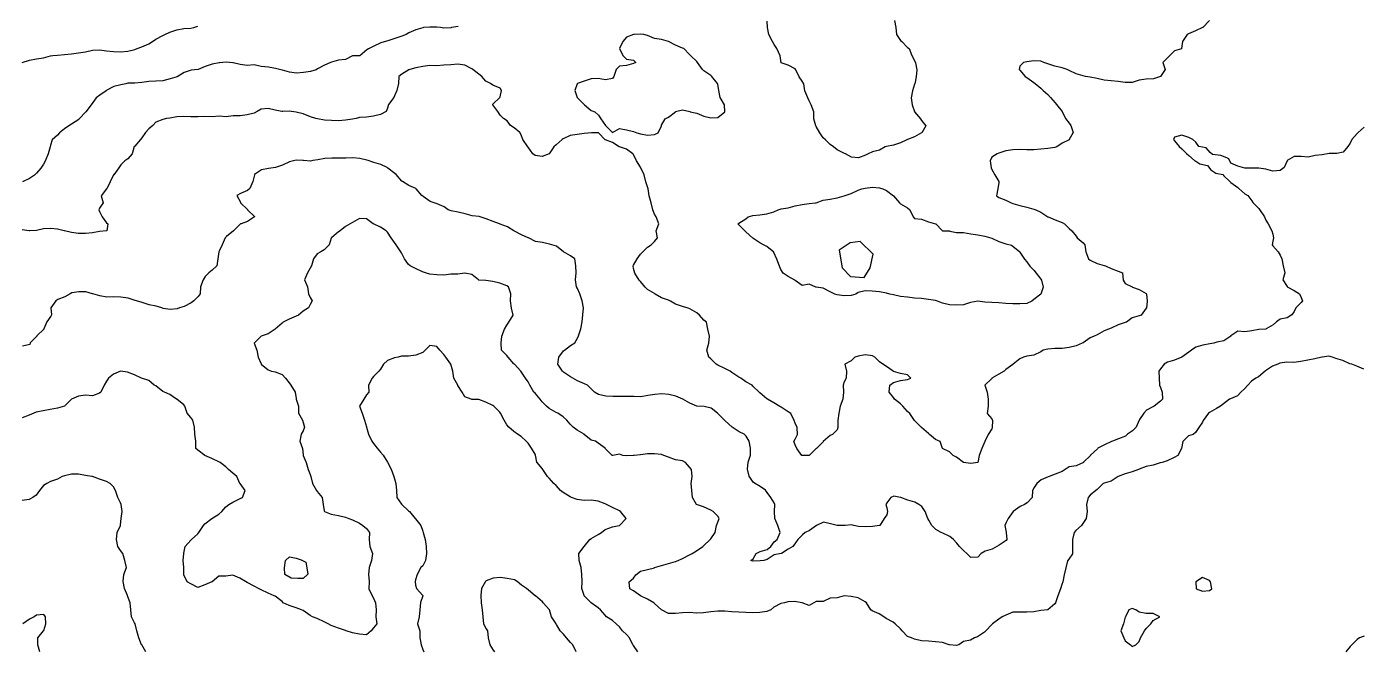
# Model space of a CAD drawing. Extents: x 597 to 1462, y 540 to 1101.
# Drawn here: x 962.3 to 1148.4, y 697.7 to 784.8 of the extents above; entities that cross this region are included whole.
import ezdxf

# ---------------------------------------------------------------- set-up
doc = ezdxf.new("R2010")
doc.units = 0
doc.layers.add('TEST', color=7, linetype='CONTINUOUS')

msp = doc.modelspace()

# ---------------------------------------------------------------- linework, layer by layer
at = {"layer": 'TEST', "color": 7}
for points in [[(1127.002657, 785.673168), (1126.048125, 784.718636), (1126.023289, 784.706783), (1125.044994, 784.231379), (1124.06653, 783.840163), (1123.903292, 783.742345), (1123.251077, 782.76405), (1123.111941, 781.785585), (1123.087106, 781.753073), (1122.108698, 781.45849), (1121.456454, 780.806302), (1121.13029, 780.480138), (1120.478102, 779.827894), (1120.80421, 778.849458), (1120.183462, 777.871163), (1120.15095, 777.854512), (1119.172655, 777.54435), (1118.194247, 777.503738), (1117.215896, 777.381423), (1116.237488, 777.031919), (1115.259164, 777.056754), (1114.280756, 777.160697), (1113.302405, 777.285044), (1112.323997, 777.382862), (1111.345645, 777.614454), (1110.367237, 777.77405), (1109.715078, 777.87184), (1109.388914, 777.947504), (1108.410562, 778.248663), (1107.432154, 778.7202), (1107.152641, 778.850813), (1106.453803, 779.095528), (1105.475508, 779.316874), (1104.497071, 779.619642), (1103.910049, 779.829136), (1103.518833, 779.992063), (1102.540481, 780.073456), (1101.562073, 779.910614), (1101.072897, 779.829136), (1100.583722, 779.33996), (1100.48596, 778.850813), (1100.583722, 778.752966), (1101.317528, 777.872489), (1101.562242, 777.71817), (1102.540594, 777.034064), (1102.736118, 776.894448), (1103.518889, 776.242289), (1103.845053, 775.916125), (1104.497297, 775.357043), (1104.864327, 774.937717), (1105.475818, 774.185115), (1105.701737, 773.959309), (1106.454282, 772.990609), (1106.466136, 772.982425), (1106.943289, 772.004073), (1107.432465, 771.35183), (1107.677151, 771.025665), (1108.019628, 770.047257), (1107.45651, 769.068934), (1107.431674, 769.057081), (1106.453323, 768.581621), (1105.719545, 768.092445), (1105.474858, 767.994683), (1104.49645, 767.825689), (1103.518099, 767.742998), (1102.539691, 767.628839), (1101.561339, 767.657625), (1100.582931, 767.700636), (1099.604608, 767.657625), (1098.626256, 767.505395), (1097.647848, 767.183774), (1097.403162, 767.113698), (1096.669384, 766.624523), (1096.443437, 766.135347), (1096.571566, 765.156939), (1096.669384, 764.912224), (1097.088597, 764.178446), (1097.647679, 763.223914), (1097.668281, 763.199079), (1097.647679, 763.110263), (1097.507782, 762.220784), (1097.321543, 761.24246), (1097.647679, 761.025177), (1098.626115, 760.631167), (1099.359808, 760.264052), (1099.604523, 760.166262), (1100.582931, 759.87292), (1101.561283, 759.641668), (1102.539578, 759.383914), (1102.784321, 759.286039), (1103.518099, 758.959932), (1104.496507, 758.31844), (1104.521342, 758.306587), (1105.475874, 757.871796), (1106.454198, 757.523957), (1106.780362, 757.32832), (1107.432634, 756.676076), (1107.823766, 756.349997), (1108.410788, 755.616219), (1108.57411, 755.371476), (1109.389337, 754.672637), (1109.634052, 754.393153), (1109.780977, 753.414745), (1110.158252, 752.436393), (1110.367802, 752.273156), (1111.34621, 751.818242), (1112.324533, 751.509378), (1112.520085, 751.45759), (1113.302856, 751.101567), (1114.28118, 750.723502), (1114.86823, 750.478815), (1114.979962, 749.500351), (1115.259446, 749.011231), (1116.23777, 748.545847), (1116.284788, 748.521011), (1117.216516, 748.194932), (1118.194924, 747.631616), (1118.21976, 747.542857), (1118.317945, 746.564449), (1118.211576, 745.586013), (1118.194924, 745.553501), (1117.461118, 744.606702), (1117.216404, 744.497849), (1116.237996, 744.2397), (1115.422684, 743.628209), (1115.259446, 743.581219), (1114.281095, 743.267416), (1113.302687, 742.782841), (1112.935685, 742.649491), (1112.32411, 742.392104), (1111.345786, 741.857547), (1110.910938, 741.67097), (1110.367435, 741.458118), (1109.389027, 740.743955), (1109.266712, 740.692167), (1108.410619, 740.331684), (1107.432211, 740.069387), (1106.453859, 739.936009), (1105.475536, 739.943911), (1104.497128, 739.853459), (1103.844884, 739.713928), (1103.51872, 739.469242), (1102.540368, 739.014948), (1101.56196, 738.874938), (1101.072784, 738.73504), (1100.583609, 738.490354), (1099.636838, 737.756548), (1099.604326, 737.739897), (1098.625974, 737.022177), (1098.381259, 736.777462), (1097.647482, 736.358221), (1096.69295, 735.799111), (1096.668114, 735.787258), (1095.703563, 734.822707), (1096.015757, 733.844299), (1096.1786, 732.865862), (1096.1786, 731.887539), (1096.015757, 730.909216), (1096.668001, 730.126529), (1096.765819, 729.930864), (1096.737033, 728.952541), (1096.666957, 728.756989), (1096.177781, 727.974218), (1095.697382, 726.995866), (1095.689198, 726.97103), (1095.297982, 726.016498), (1094.928496, 725.03809), (1094.721825, 724.059767), (1094.709972, 724.047914), (1093.731564, 723.898534), (1092.75324, 724.050792), (1092.720728, 724.062646), (1091.773901, 724.796424), (1091.284669, 725.04111), (1090.795493, 725.53023), (1089.81717, 725.995586), (1089.805316, 726.020421), (1089.493066, 726.998829), (1088.840822, 727.243516), (1088.002227, 727.977237), (1087.862244, 728.08609), (1086.883893, 728.946106), (1086.875708, 728.954291), (1085.907094, 729.922906), (1085.89524, 729.93109), (1085.255132, 730.909498), (1084.92894, 731.154213), (1084.276668, 731.887991), (1083.950532, 732.255021), (1083.135276, 732.866483), (1082.971954, 733.111198), (1082.384988, 733.844976), (1082.482778, 734.823299), (1082.971954, 735.214516), (1083.950306, 735.475628), (1084.928714, 735.638865), (1085.41789, 735.802102), (1084.928714, 736.291391), (1083.950306, 736.454628), (1082.971954, 736.74924), (1082.924964, 736.781752), (1081.993151, 737.434024), (1081.503975, 737.760188), (1081.0148, 738.086324), (1080.362556, 738.738596), (1080.036392, 738.934148), (1079.058068, 739.064761), (1078.07966, 738.901834), (1077.590484, 738.738596), (1077.101309, 738.249308), (1076.211829, 737.760188), (1076.449234, 736.781837), (1076.367757, 735.803429), (1076.12307, 735.314253), (1075.983172, 734.825106), (1076.024546, 733.846754), (1075.939033, 732.868346), (1075.556001, 731.889938), (1075.356696, 730.911586), (1075.209376, 729.933263), (1075.234211, 728.954855), (1075.145424, 728.628776), (1074.49318, 727.976419), (1074.167016, 727.813605), (1073.207856, 726.998265), (1073.187253, 726.951275), (1072.255412, 726.019434), (1072.209212, 725.994598), (1071.254737, 725.040179), (1071.229901, 725.028326), (1070.25155, 725.028326), (1070.219038, 725.03651), (1069.516784, 726.014805), (1069.272097, 726.503981), (1069.108747, 726.993157), (1069.272097, 727.319321), (1069.598149, 727.971565), (1069.565637, 728.949973), (1069.272295, 729.536967), (1069.132284, 729.928183), (1068.66055, 730.906478), (1068.293548, 731.102143), (1067.31514, 731.762543), (1067.164575, 731.884886), (1066.336817, 732.374062), (1065.439943, 732.863238), (1065.358494, 732.928544), (1064.380142, 733.76649), (1064.271289, 733.842126), (1063.401565, 734.711793), (1063.279278, 734.820646), (1062.423241, 735.309794), (1061.738344, 735.79897), (1061.444918, 735.97169), (1060.466566, 736.626869), (1060.221852, 736.777462), (1059.488074, 737.144577), (1058.509722, 737.625597), (1058.265036, 737.756096), (1057.531258, 738.489874), (1057.251745, 738.734617), (1056.97226, 739.71294), (1057.251745, 740.691348), (1057.335593, 741.6697), (1057.140013, 742.648108), (1056.944433, 743.62646), (1056.553245, 743.905944), (1055.941754, 744.604755), (1055.574668, 744.930919), (1054.596316, 745.485316), (1054.400736, 745.583106), (1053.618077, 745.813456), (1052.639641, 746.142499), (1051.905948, 746.56174), (1051.661233, 746.670621), (1050.682825, 747.022496), (1049.802292, 747.540487), (1049.704474, 747.605793), (1048.726178, 748.192843), (1048.400014, 748.518895), (1047.747827, 749.301582), (1047.55219, 749.497246), (1046.947388, 750.475598), (1046.769334, 751.127813), (1046.708036, 751.454006), (1046.769334, 751.576293), (1047.258595, 752.432414), (1047.747742, 753.117282), (1048.073906, 753.410652), (1048.726178, 754.062924), (1049.215326, 754.388976), (1049.704474, 754.878208), (1050.123828, 755.367384), (1049.949104, 756.345792), (1050.291609, 757.324143), (1049.922123, 758.302495), (1049.704812, 758.693711), (1049.478893, 759.280734), (1049.215411, 760.259057), (1048.932257, 761.237465), (1048.801729, 762.215873), (1048.726066, 762.495329), (1048.5039, 763.194224), (1048.256758, 764.172576), (1047.81319, 765.150899), (1047.747912, 765.248689), (1047.197578, 766.129307), (1046.769504, 766.985344), (1046.680688, 767.107715), (1045.791265, 767.759903), (1044.812913, 768.080705), (1044.780401, 768.088889), (1043.833518, 768.676024), (1042.855194, 769.051267), (1042.808204, 769.067918), (1041.876363, 769.999759), (1040.89804, 770.01641), (1039.919603, 769.908319), (1038.94128, 769.803558), (1037.962957, 769.65669), (1036.98452, 769.191926), (1036.844566, 769.069583), (1036.005971, 768.335805), (1035.679807, 768.091119), (1035.04142, 767.112767), (1035.029567, 767.096116), (1034.051159, 766.720902), (1033.072751, 766.867826), (1032.746643, 767.112513), (1032.094315, 768.044298), (1032.069479, 768.09126), (1031.359549, 769.069611), (1031.114834, 769.721912), (1030.919198, 770.048019), (1030.136539, 770.700348), (1029.647364, 771.026427), (1029.158188, 771.678671), (1028.669012, 772.004835), (1028.17978, 772.494011), (1027.853672, 772.983159), (1027.201372, 773.914915), (1027.189518, 773.961877), (1027.201372, 774.008895), (1028.133185, 774.940624), (1028.180175, 775.029439), (1028.375727, 775.918862), (1028.180175, 776.245027), (1027.201739, 776.652584), (1026.875687, 776.897327), (1026.223444, 777.223378), (1025.664333, 777.875622), (1025.245092, 778.201786), (1024.406412, 778.854058), (1024.266515, 778.951848), (1023.288107, 779.456038), (1022.309755, 779.587864), (1021.331432, 779.520921), (1020.353024, 779.46521), (1019.374616, 779.380487), (1018.396264, 779.388672), (1017.417913, 779.274061), (1016.439505, 779.099281), (1015.624278, 778.854594), (1015.460927, 778.789288), (1014.482519, 778.202351), (1014.106543, 777.876186), (1014.026335, 776.897835), (1013.797933, 775.919427), (1013.504591, 775.185649), (1013.395738, 774.940934), (1012.665855, 773.962611), (1012.525873, 773.473435), (1012.330293, 772.984288), (1011.547606, 772.593043), (1010.569198, 772.361875), (1009.590846, 772.183849), (1008.612438, 772.147188), (1008.123262, 772.007234), (1007.634115, 771.937158), (1006.655707, 771.778747), (1005.677384, 771.680957), (1004.698947, 771.727157), (1003.720652, 771.804401), (1002.742188, 771.969219), (1002.546636, 772.00588), (1001.763949, 772.236229), (1000.785541, 772.658264), (999.807218, 772.88122), (999.154974, 772.984344), (998.82881, 773.041692), (997.939415, 772.984344), (997.850628, 772.97616), (997.803638, 772.984344), (996.871881, 773.162426), (995.893473, 773.392381), (994.915121, 773.340621), (994.356067, 772.98505), (993.936713, 772.740363), (992.958418, 772.528386), (991.979954, 772.397802), (991.001659, 772.381997), (990.023222, 772.272749), (989.044899, 772.332495), (988.066491, 772.272749), (987.088168, 772.301536), (986.10976, 772.272749), (985.131408, 772.272749), (984.153, 772.301536), (983.174649, 772.252147), (982.196241, 772.082729), (981.707065, 772.007855), (981.217917, 771.885455), (980.239509, 771.518425), (979.82024, 771.029306), (979.261158, 770.594402), (978.816432, 770.050842), (978.282806, 769.317064), (978.119512, 769.072377), (977.304172, 768.18301), (977.234097, 768.094195), (976.937001, 767.115787), (976.32551, 766.416948), (975.934294, 766.13752), (975.347356, 765.550413), (975.067844, 765.159281), (974.377782, 764.180873), (974.36988, 764.160271), (973.880704, 763.201139), (973.403636, 762.222787), (973.390653, 762.197952), (972.607966, 761.243504), (972.901308, 760.265068), (972.412132, 759.53129), (972.289846, 759.286604), (972.412132, 759.041889), (972.779247, 758.308083), (973.39071, 757.492743), (973.55358, 757.329506), (973.422234, 756.351098), (973.389722, 756.343195), (972.411314, 756.277099), (971.432906, 756.064755), (970.454583, 756.007407), (969.476259, 755.986805), (968.497823, 756.144031), (967.519415, 756.346526), (967.49458, 756.354428), (966.540076, 756.599143), (965.561724, 756.680592), (964.583316, 756.643931), (963.604993, 756.42583), (962.715513, 756.355782), (962.626726, 756.343929), (962.579736, 756.355782), (961.648008, 756.518596)], [(1083.122435, 785.673591), (1083.308589, 784.69524), (1083.417442, 783.716832), (1083.961002, 782.901492), (1084.124239, 782.738254), (1084.939664, 781.923027), (1085.184379, 781.759677), (1085.526856, 780.781382), (1085.917987, 780.12911), (1086.040387, 779.802918), (1086.211809, 778.82451), (1086.162448, 777.846186), (1085.931675, 776.867778), (1085.919822, 776.820788), (1085.640309, 775.88906), (1085.430815, 774.910708), (1085.594053, 773.9323), (1085.920189, 772.985501), (1085.928373, 772.952989), (1086.734851, 771.974638), (1086.898089, 771.729951), (1087.485139, 770.996173), (1086.911974, 770.017765), (1086.900121, 770.009581), (1085.921769, 769.441496), (1084.943446, 769.087504), (1084.834593, 769.038144), (1083.964868, 768.626156), (1082.986545, 768.304112), (1082.008137, 768.124901), (1081.844872, 768.059594), (1081.029616, 767.614869), (1080.051208, 767.374669), (1079.464186, 767.081243), (1079.07297, 766.885663), (1078.094646, 766.537852), (1077.116295, 766.636912), (1076.300955, 767.081553), (1076.137717, 767.14686), (1075.159309, 767.668604), (1074.625627, 768.05982), (1074.180901, 768.40924), (1073.503624, 769.038228), (1073.202493, 769.339388), (1072.713233, 770.016721), (1072.224085, 770.897282), (1072.174696, 770.995044), (1071.874412, 771.973396), (1071.874412, 772.951804), (1071.524908, 773.930155), (1071.245395, 774.489209), (1071.035902, 774.908479), (1070.6435, 775.886887), (1070.511702, 776.865323), (1070.266987, 777.232325), (1069.822346, 777.843787), (1069.37762, 778.822139), (1069.288833, 778.94451), (1068.310482, 779.433686), (1067.332074, 779.788524), (1067.32022, 779.800378), (1067.194123, 780.778701), (1066.711354, 781.757109), (1066.355782, 782.316135), (1066.146232, 782.73546), (1065.63843, 783.713756), (1065.438729, 784.692164), (1065.378193, 785.581587)], [(961.648149, 779.824874), (962.626585, 780.171895), (963.604993, 780.359742), (964.583316, 780.496789), (965.56164, 780.752172), (965.887804, 780.794364), (966.540048, 780.872399), (967.518399, 780.927319), (968.496807, 781.038571), (969.47513, 781.154423), (970.453538, 781.3156), (971.43189, 781.546486), (972.410298, 781.609366), (973.38865, 781.446072), (974.367058, 781.368799), (975.345381, 781.305892), (976.323789, 781.409411), (977.30214, 781.621388), (977.658136, 781.771954), (978.280718, 782.0003), (979.259126, 782.446747), (979.77706, 782.750418), (980.237477, 783.090806), (981.215772, 783.601318), (981.509227, 783.728939), (982.194039, 784.071557), (983.172447, 784.398427), (984.150855, 784.573997), (985.129207, 784.594599), (985.548533, 784.707516), (986.107558, 784.877753)], [(1022.330696, 784.855119), (1021.441216, 784.691881), (1021.352429, 784.683979), (1020.374021, 784.614694), (1019.884845, 784.689539), (1019.39567, 784.754817), (1018.417262, 784.742964), (1017.527895, 784.688805), (1017.439079, 784.676952), (1016.460756, 784.361456), (1015.482348, 783.953955), (1015.091103, 783.709212), (1014.504109, 783.513632), (1013.525758, 783.165821), (1012.547406, 782.870814), (1012.058174, 782.730804), (1011.568998, 782.567566), (1010.590675, 782.119172), (1009.856869, 781.752057), (1009.612182, 781.58882), (1008.653022, 780.773508), (1008.63242, 780.765606), (1007.654012, 780.765606), (1006.67566, 780.247587), (1005.697337, 780.145281), (1004.718929, 779.857189), (1004.474242, 779.79589), (1003.740436, 779.469698), (1002.762028, 778.939769), (1002.566448, 778.817369), (1001.783761, 778.587415), (1000.805353, 778.437216), (999.827002, 778.328363), (998.848594, 778.472409), (997.87027, 778.760135), (997.674718, 778.817482), (996.892003, 779.013006), (995.913595, 779.159931), (994.935187, 779.277787), (993.956864, 779.494646), (992.978512, 779.419801), (992.000104, 779.551486), (991.021753, 779.790923), (990.989241, 779.799108), (990.042442, 779.893652), (989.095671, 779.799108), (989.063159, 779.790923), (988.084807, 779.617808), (987.106399, 779.285124), (986.127991, 778.861622), (985.638816, 778.817059), (985.14964, 778.7629), (984.171316, 778.4143), (983.202617, 777.838736), (983.194432, 777.830833), (982.216024, 777.530041), (981.237588, 777.260349), (980.259265, 777.239747), (979.280942, 777.183218), (978.302534, 777.060875), (977.324182, 776.938503), (976.345774, 776.930319), (976.066261, 776.854655), (975.367422, 776.714673), (974.389099, 776.487568), (973.410748, 775.954422), (973.307652, 775.876416), (972.432198, 775.260382), (971.943051, 774.897839), (971.453875, 774.245595), (971.221042, 773.919487), (970.482071, 772.941079), (970.474169, 772.933177), (969.571058, 771.962784), (969.495422, 771.88142), (968.517071, 771.217548), (968.140981, 770.984715), (967.538888, 770.593498), (966.848291, 770.006448), (966.560593, 769.700773), (965.791933, 769.028096), (965.582383, 768.294319), (965.53305, 768.049632), (965.243349, 767.07128), (964.825999, 766.092872), (964.603749, 765.648147), (964.236719, 765.114464), (963.625256, 764.415626), (963.364144, 764.136198), (962.646679, 763.668217), (961.668356, 763.204469)], [(1049.701595, 769.788262), (1050.190714, 770.033005), (1050.648366, 771.011328), (1050.680878, 771.1002), (1051.17011, 771.989567), (1051.659286, 772.185232), (1052.613761, 772.967919), (1052.638597, 773.000431), (1053.616892, 773.213593), (1054.595328, 772.981155), (1054.642318, 772.969302), (1055.574047, 772.752019), (1056.552455, 772.358008), (1057.530863, 772.113293), (1058.509214, 772.153905), (1059.468346, 772.969245), (1059.460162, 773.947568), (1058.831794, 774.925976), (1058.66898, 775.904384), (1058.50563, 776.79378), (1058.488979, 776.882567), (1057.666386, 777.860918), (1057.526375, 778.024212), (1056.547967, 778.643831), (1056.385153, 778.839383), (1055.692128, 779.817819), (1055.569729, 779.957801), (1054.731162, 780.796368), (1054.591236, 780.959605), (1053.775924, 781.774945), (1053.612687, 781.840252), (1052.634335, 782.264206), (1051.655927, 782.73738), (1051.631092, 782.754031), (1050.67656, 783.015143), (1049.698152, 783.189076), (1048.7198, 783.569596), (1048.230653, 783.732467), (1047.741477, 783.797773), (1046.851997, 783.732467), (1046.763238, 783.711865), (1045.78483, 783.339529), (1045.295711, 782.752507), (1044.838003, 781.774155), (1045.295711, 780.795747), (1045.78483, 780.306571), (1046.763238, 780.143278), (1047.08929, 779.81717), (1046.763238, 779.69477), (1045.78483, 779.397703), (1044.806479, 779.327627), (1044.371687, 778.838338), (1044.045523, 777.860043), (1043.828212, 777.58053), (1042.849804, 777.425506), (1041.87148, 777.58053), (1040.893157, 777.53354), (1039.914749, 777.207461), (1038.982964, 776.881297), (1038.936002, 776.834335), (1038.60981, 775.902578), (1038.936002, 774.970793), (1038.952654, 774.923832), (1039.914975, 773.96151), (1039.935577, 773.944859), (1040.894822, 773.129632), (1041.38397, 772.966282), (1041.873146, 772.477106), (1042.199282, 771.98793), (1042.851469, 771.056117), (1042.898459, 771.009946), (1043.830272, 770.078104), (1044.808624, 770.61856), (1045.787032, 770.422895), (1046.765355, 770.227343), (1047.254531, 770.031763), (1047.743763, 769.868921), (1048.722114, 769.705599), (1049.700466, 769.787077)], [(1148.55594, 770.804516), (1147.717373, 770.07071), (1147.577362, 769.948338), (1146.816406, 769.092217), (1146.59918, 768.60307), (1146.273016, 768.113894), (1145.620772, 767.331207), (1144.731377, 767.135627), (1144.642505, 767.123774), (1143.66421, 767.123774), (1142.685858, 766.944111), (1141.70745, 766.860263), (1140.729099, 766.650769), (1139.750691, 766.720845), (1138.772368, 766.720845), (1137.817836, 766.161819), (1137.793, 766.114858), (1137.401784, 765.183016), (1136.814761, 764.763775), (1135.83641, 764.693699), (1134.858002, 764.965479), (1133.87965, 765.101313), (1132.901242, 765.117964), (1131.922919, 765.10978), (1131.596726, 765.179884), (1130.944567, 765.375435), (1129.966159, 765.79129), (1129.695706, 766.396544), (1129.413879, 766.545867), (1128.588802, 766.861279), (1127.41741, 766.99889), (1127.082582, 767.292345), (1126.516077, 767.910214), (1125.493812, 768.116321), (1125.074486, 768.703343), (1124.683354, 769.094503), (1124.096304, 769.387902), (1123.117896, 769.705881), (1122.139573, 769.420668), (1121.99959, 769.094503), (1122.139573, 768.898923), (1122.791845, 768.116208), (1123.117896, 767.790157), (1123.770168, 767.137885), (1124.096304, 766.858372), (1124.911588, 766.159562), (1125.074881, 766.083898), (1125.667068, 765.715146), (1126.709851, 765.46411), (1127.186186, 764.859025), (1127.88144, 764.39731), (1128.848729, 764.202238), (1128.988683, 764.039), (1129.803966, 763.22366), (1129.96726, 763.101373), (1130.945612, 762.385037), (1131.085622, 762.245111), (1131.924189, 761.511333), (1132.315434, 761.266618), (1132.902428, 760.532812), (1133.042438, 760.288126), (1133.881005, 759.449531), (1133.962398, 759.309548), (1134.641791, 758.331225), (1134.859102, 757.842049), (1135.185295, 757.352874), (1135.697698, 756.374466), (1135.83768, 755.88529), (1135.919073, 755.396058), (1135.83768, 754.906882), (1135.73989, 754.417706), (1135.83768, 754.254469), (1136.536518, 753.439129), (1136.816031, 752.949953), (1137.060718, 752.460834), (1137.235442, 751.482397), (1137.468275, 750.503989), (1137.207643, 749.525638), (1137.79458, 748.578867), (1137.827092, 748.546355), (1138.773892, 748.057179), (1139.507698, 747.568003), (1139.752412, 747.078771), (1139.948049, 746.589595), (1139.752412, 746.34488), (1139.018691, 745.611074), (1138.773976, 745.121927), (1138.44784, 744.632666), (1137.795653, 744.241535), (1136.817217, 744.045898), (1136.328069, 743.654738), (1135.838922, 743.263522), (1134.892094, 742.6765), (1134.859582, 742.668315), (1133.881174, 742.585229), (1132.902851, 742.429724), (1131.924443, 742.255029), (1130.946091, 742.348332), (1129.98377, 741.696116), (1129.967119, 741.684263), (1128.988767, 741.042687), (1128.010359, 740.847107), (1127.619228, 740.716607), (1127.032205, 740.583201), (1126.053769, 740.405175), (1125.075446, 740.129388), (1124.473353, 739.738171), (1124.096868, 739.432496), (1123.127407, 738.759932), (1123.119505, 738.751748), (1122.14104, 738.31721), (1121.162632, 738.023756), (1120.673569, 737.779069), (1120.184309, 737.126825), (1119.939622, 736.800718), (1119.968409, 735.82231), (1120.046472, 734.843958), (1120.186426, 734.517794), (1120.382006, 733.865635), (1120.447312, 732.887227), (1120.186284, 732.626115), (1119.28941, 731.908649), (1119.207961, 731.864058), (1118.22961, 731.349398), (1117.838393, 730.930157), (1117.251456, 730.049623), (1117.186149, 729.951833), (1116.762195, 728.973425), (1116.273048, 728.46091), (1115.574209, 727.994989), (1115.294696, 727.733962), (1114.316288, 727.361626), (1113.477721, 727.016186), (1113.337767, 726.962028), (1112.359359, 726.505985), (1111.462513, 726.038088), (1111.38112, 725.97679), (1110.409232, 725.059511), (1110.401047, 725.051327), (1109.431473, 724.081865), (1109.423571, 724.073681), (1108.445219, 723.590149), (1107.466811, 723.441277), (1106.907729, 723.100776), (1106.48846, 722.821263), (1105.510052, 722.415794), (1104.671485, 722.12234), (1104.531474, 722.057034), (1103.553179, 721.633108), (1102.93054, 721.143932), (1102.574969, 720.58485), (1102.330282, 720.16558), (1102.280893, 719.187172), (1101.596024, 718.42616), (1101.20478, 718.208934), (1100.617842, 717.915479), (1099.653291, 717.230667), (1099.641438, 717.218813), (1098.956626, 716.254262), (1098.663199, 715.667212), (1098.467619, 715.275967), (1098.663199, 714.344182), (1098.675053, 714.297164), (1098.786784, 713.318869), (1098.664469, 713.196526), (1097.686033, 712.536098), (1097.359897, 712.340518), (1096.707625, 711.984889), (1095.72933, 711.688161), (1095.18577, 711.36211), (1094.750894, 710.872821), (1093.772458, 710.802773), (1093.21346, 711.36194), (1092.794162, 711.728942), (1092.182672, 712.340433), (1091.815642, 712.82958), (1091.326409, 713.318756), (1090.837234, 713.738082), (1089.85891, 714.18848), (1089.614224, 714.297334), (1088.880418, 714.716603), (1088.321307, 715.275742), (1087.902094, 716.009519), (1087.779694, 716.254262), (1087.412664, 717.232586), (1086.923432, 717.931396), (1086.532216, 718.210909), (1085.945278, 718.504251), (1084.966814, 718.797706), (1083.988519, 719.176984), (1083.9415, 719.188837), (1083.009687, 719.351736), (1082.618471, 719.188837), (1082.03142, 718.455116), (1081.933659, 718.210429), (1082.03142, 717.721254), (1082.15382, 717.231993), (1082.03142, 716.742846), (1081.705369, 716.25367), (1081.069099, 715.275262), (1081.053295, 715.263408), (1080.074887, 715.155035), (1079.096563, 715.067828), (1078.118155, 715.155035), (1077.465912, 715.277322), (1077.139804, 715.386175), (1076.250324, 715.277322), (1076.161565, 715.26942), (1075.183129, 715.26942), (1075.150617, 715.277322), (1074.203818, 715.522065), (1073.22541, 715.722161), (1072.266249, 715.277435), (1072.245647, 715.26163), (1071.267296, 714.56615), (1070.680302, 714.299309), (1070.289057, 713.97323), (1069.636813, 713.320901), (1069.310734, 712.831725), (1068.984541, 712.34255), (1068.332326, 711.986921), (1067.367746, 711.364396), (1067.355893, 711.364396), (1066.377598, 711.185946), (1065.399162, 710.554079), (1064.909986, 710.391237), (1064.420754, 710.339477), (1063.442402, 710.302845), (1063.116266, 710.391632), (1063.442402, 710.636319), (1063.861728, 711.370153), (1064.420754, 711.631152), (1065.399162, 711.91391), (1065.888309, 712.348787), (1066.377598, 713.00103), (1066.76873, 713.32711), (1067.192769, 714.305546), (1066.889916, 715.283954), (1066.438586, 716.262278), (1066.430402, 717.240601), (1066.462914, 718.219009), (1066.374042, 718.436264), (1065.884923, 719.197276), (1065.395747, 719.882088), (1065.151032, 720.175514), (1064.417226, 720.693505), (1063.634539, 721.153866), (1063.438903, 721.304432), (1062.872511, 722.132359), (1062.65647, 723.110682), (1062.761654, 724.089118), (1063.047686, 725.067442), (1063.047686, 726.04585), (1062.868447, 727.024173), (1062.46089, 727.723012), (1062.181377, 728.002524), (1061.482538, 728.328689), (1060.50413, 728.972804), (1060.495946, 728.980989), (1059.527162, 729.870384), (1059.4294, 729.959199), (1058.548923, 730.839733), (1058.451048, 730.937494), (1057.570571, 731.614828), (1056.592163, 731.854688), (1055.613755, 731.910427), (1055.601902, 731.910427), (1054.635686, 732.345304), (1053.657278, 732.883106), (1053.649376, 732.891291), (1052.680761, 733.316684), (1051.702325, 733.55852), (1050.724001, 733.625407), (1049.745593, 733.544042), (1048.76727, 733.380692), (1047.788862, 733.217455), (1046.81051, 733.249967), (1045.832102, 733.270569), (1044.853751, 733.270569), (1043.875428, 733.249967), (1042.89702, 733.282479), (1041.918612, 733.543534), (1041.359586, 733.86967), (1040.94026, 734.288996), (1040.381178, 734.848022), (1039.961908, 735.03141), (1038.9835, 735.423417), (1038.298632, 735.826035), (1038.005262, 735.980269), (1037.026854, 736.649729), (1036.863588, 736.804443), (1036.231749, 737.782766), (1036.349182, 738.761202), (1037.026459, 739.641679), (1037.166413, 739.739526), (1038.005036, 740.391685), (1038.59203, 740.717849), (1038.983275, 741.370093), (1039.123172, 741.696257), (1039.418207, 742.674665), (1039.606054, 743.653017), (1039.717363, 744.631425), (1039.807335, 745.609776), (1039.635914, 746.5881), (1039.27704, 747.566508), (1038.98367, 748.300314), (1038.820348, 748.545028), (1038.703762, 749.523324), (1038.78761, 750.501675), (1038.716744, 751.480083), (1038.592369, 752.458435), (1038.005346, 752.87776), (1037.026938, 753.424735), (1037.015085, 753.436589), (1036.05045, 754.197516), (1035.39829, 754.414827), (1035.072098, 754.496277), (1034.093775, 754.720502), (1033.115367, 754.866185), (1032.137015, 755.383386), (1032.120364, 755.39157), (1031.158014, 755.782702), (1030.179691, 756.312179), (1030.098214, 756.369498), (1029.201424, 756.90764), (1028.223016, 757.305376), (1028.114163, 757.347568), (1027.244552, 757.673676), (1026.266087, 758.046519), (1025.42752, 758.326032), (1025.287566, 758.362636), (1024.309102, 758.466156), (1023.330807, 758.738302), (1022.352455, 758.949038), (1021.374047, 759.150403), (1020.954778, 759.304666), (1020.395724, 759.695882), (1019.417316, 760.119837), (1019.026071, 760.282679), (1018.439021, 760.465982), (1017.460726, 761.130503), (1017.310104, 761.261087), (1016.482205, 762.230577), (1016.470352, 762.238761), (1015.502781, 762.65803), (1014.599698, 763.217113), (1014.524062, 763.298562), (1013.69622, 764.195351), (1013.545626, 764.34603), (1012.567331, 765.108622), (1012.469513, 765.173929), (1011.58898, 765.593254), (1010.610628, 765.894809), (1009.795288, 766.152196), (1009.631994, 766.203955), (1008.653643, 766.461314), (1007.675235, 766.555463), (1006.696911, 766.494926), (1005.71856, 766.494926), (1004.740152, 766.483073), (1003.761744, 766.454286), (1002.783392, 766.249675), (1002.131148, 766.156401), (1001.804984, 766.091094), (1000.826576, 766.147652), (1000.737789, 766.155836), (999.848422, 766.196448), (999.603679, 766.155836), (998.869901, 765.9602), (997.891493, 765.503564), (996.929172, 765.177513), (996.912521, 765.169328), (995.934113, 765.068265), (994.955761, 764.850925), (993.99344, 764.19871), (993.976789, 764.15172), (993.732102, 763.219878), (993.324545, 762.241555), (992.998381, 761.962042), (992.020086, 761.542745), (991.530797, 761.263316), (992.020086, 760.331447), (992.044921, 760.284485), (992.999453, 759.329953), (993.024289, 759.305118), (993.978821, 758.350529), (993.999423, 758.325694), (993.978821, 758.300858), (993.000469, 757.67249), (992.11099, 757.346382), (992.022231, 757.33848), (991.052628, 756.368906), (991.044444, 756.360721), (990.066148, 755.555118), (989.902798, 755.391852), (989.478929, 754.413444), (989.087684, 753.630758), (989.030393, 753.435178), (988.862217, 752.456854), (988.721021, 751.478446), (988.10953, 750.866984), (987.620354, 750.499869), (987.131207, 750.010721), (986.837752, 749.521546), (986.446536, 748.543194), (986.417749, 747.564786), (986.150908, 747.197784), (985.539417, 746.586209), (985.172387, 746.319452), (984.193979, 745.803522), (983.541763, 745.607942), (983.215656, 745.485598), (982.237248, 745.398448), (981.25884, 745.550707), (981.06326, 745.608055), (980.280601, 745.852741), (979.302249, 746.027465), (978.323841, 746.356395), (977.541154, 746.586378), (977.34549, 746.662014), (976.367166, 746.963258), (975.388815, 747.113823), (974.410407, 747.146335), (973.432055, 747.105695), (972.453647, 747.278359), (971.475324, 747.559932), (971.442812, 747.568116), (970.495928, 747.861458), (969.517605, 747.861458), (968.539169, 747.690431), (968.294482, 747.568116), (967.560704, 747.148762), (966.582353, 746.785401), (966.302868, 746.589765), (965.616137, 745.61147), (965.702045, 744.633118), (965.604255, 744.437453), (965.045116, 743.654766), (964.637954, 742.676443), (964.626101, 742.66459), (963.661494, 741.699926), (963.64964, 741.691742), (962.760274, 740.723042), (962.671402, 740.527462), (961.69305, 740.288504)], [(1102.25411, 746.551862), (1101.555272, 746.246244), (1100.57692, 746.191323), (1099.598512, 746.170721), (1098.62016, 746.214494), (1097.641752, 746.317138), (1096.663429, 746.372115), (1095.685021, 746.400902), (1094.70667, 746.546218), (1093.728262, 746.367769), (1092.74991, 746.062066), (1091.771502, 746.007935), (1090.793207, 746.062066), (1089.814855, 746.279377), (1089.116017, 746.5511), (1088.836532, 746.621176), (1087.85818, 746.787348), (1086.879772, 746.903511), (1085.901421, 746.976804), (1084.923013, 747.089721), (1083.94469, 747.221096), (1082.966282, 747.415067), (1082.477106, 747.530044), (1081.98793, 747.660572), (1081.009522, 747.835776), (1080.03117, 747.949455), (1079.052762, 747.97429), (1078.074467, 747.747186), (1077.748303, 747.529903), (1077.096031, 747.324107), (1076.117708, 747.299271), (1075.139272, 747.454324), (1074.813192, 747.529988), (1074.160864, 747.856152), (1073.182568, 748.345328), (1072.204217, 748.494708), (1072.157227, 748.506562), (1071.22547, 748.897778), (1070.247062, 748.750881), (1069.268654, 749.438092), (1069.221664, 749.485082), (1068.289823, 749.97423), (1067.637607, 750.463406), (1067.311415, 750.952666), (1067.115835, 751.441814), (1066.724618, 752.420222), (1066.33343, 753.351978), (1066.321577, 753.39894), (1065.356998, 754.159896), (1064.965781, 754.377207), (1064.378731, 754.703287), (1063.400323, 755.346725), (1063.38847, 755.35491), (1062.423919, 756.211002), (1062.315037, 756.333374), (1061.445398, 757.203042), (1061.305444, 757.311895), (1061.445398, 757.434182), (1062.423749, 758.045757), (1062.749914, 758.290472), (1063.402157, 758.476626), (1064.380565, 758.583814), (1065.358917, 758.747136), (1066.337325, 759.024165), (1066.924347, 759.26888), (1067.315479, 759.446906), (1068.293887, 759.562702), (1069.272238, 759.856072), (1070.25059, 760.051708), (1071.228998, 760.158501), (1072.118365, 760.247288), (1072.207237, 760.255473), (1073.18556, 760.637206), (1074.163912, 760.779672), (1075.14232, 760.979711), (1076.089119, 761.224398), (1076.121631, 761.2323), (1077.099982, 761.574805), (1078.07839, 762.025909), (1078.567566, 762.203878), (1079.056742, 762.326278), (1080.035037, 762.448593), (1081.013445, 762.343889), (1081.502621, 762.203878), (1081.991881, 761.959192), (1082.970204, 761.237493), (1082.982058, 761.22564), (1083.80688, 760.247175), (1083.946863, 760.107221), (1084.925271, 759.548139), (1085.25135, 759.268711), (1085.740611, 758.290303), (1085.903848, 758.094666), (1086.882256, 757.964139), (1087.860579, 757.591295), (1088.838931, 757.327812), (1088.885893, 757.312008), (1089.817734, 756.380166), (1090.796086, 756.35138), (1090.828598, 756.330778), (1091.775368, 756.147502), (1092.753776, 756.135649), (1093.732128, 755.948649), (1094.710536, 755.801752), (1095.688888, 755.60699), (1096.667296, 755.356942), (1096.67548, 755.349039), (1097.644095, 754.859864), (1098.622503, 754.566522), (1099.40519, 754.370857), (1099.60077, 754.207592), (1100.579178, 753.411443), (1100.59978, 753.39084), (1101.232776, 752.412517), (1101.558912, 752.021272), (1101.978266, 751.434335), (1102.537264, 750.875281), (1102.863428, 750.455927), (1103.515672, 749.61736), (1103.591336, 749.47735), (1103.842175, 748.498998), (1103.52301, 747.520703), (1103.514825, 747.50885), (1102.536389, 746.760029), (1102.256904, 746.54269)], [(1148.50974, 737.076844), (1147.531332, 737.467976), (1146.797526, 737.76143), (1146.552811, 737.822729), (1145.574516, 738.283372), (1144.596108, 738.567344), (1144.106932, 738.740008), (1143.617756, 738.873442), (1142.670872, 738.740008), (1142.63836, 738.731823), (1141.660037, 738.514992), (1140.681686, 738.312046), (1139.703278, 738.131593), (1138.72487, 738.019861), (1137.746518, 738.040463), (1136.768195, 737.900453), (1136.523508, 737.760555), (1135.789702, 737.481071), (1134.811294, 736.836616), (1134.729929, 736.782486), (1133.833027, 736.013826), (1133.466025, 735.804276), (1132.854563, 735.396775), (1132.32771, 734.826037), (1131.876155, 734.336805), (1131.342444, 733.847629), (1130.897803, 733.358453), (1129.919395, 732.939127), (1129.756158, 732.869052), (1128.940818, 732.257589), (1128.521464, 731.890587), (1127.962466, 731.589343), (1126.984058, 731.009856), (1126.861743, 730.912066), (1126.103525, 729.933658), (1126.00565, 729.688943), (1125.516559, 728.955166), (1125.027299, 728.22136), (1124.701134, 727.976673), (1124.048891, 727.759446), (1123.287963, 726.998491), (1123.08417, 726.020083), (1123.072317, 725.987571), (1122.583085, 725.040772), (1122.093909, 724.74743), (1121.115614, 724.307163), (1120.381808, 724.06242), (1120.137093, 724.00431), (1119.158685, 723.705945), (1118.180334, 723.482086), (1117.20201, 723.130212), (1117.093157, 723.08325), (1116.223433, 722.742805), (1115.24511, 722.487422), (1114.277511, 722.104419), (1114.264528, 722.096234), (1113.286177, 721.467697), (1112.307769, 721.192756), (1112.185482, 721.125051), (1111.329361, 720.268958), (1111.151335, 720.146643), (1110.350896, 719.517654), (1110.093453, 719.16815), (1109.861862, 718.189742), (1109.950649, 717.211419), (1109.800478, 716.233068), (1109.37246, 715.548171), (1109.176908, 715.254716), (1108.394222, 714.564175), (1108.161388, 714.276477), (1107.905215, 713.298154), (1107.934002, 712.319746), (1107.905215, 711.341394), (1107.415983, 710.558623), (1107.220403, 710.363043), (1106.971144, 709.384635), (1106.763711, 708.406312), (1106.58814, 707.427904), (1106.437518, 707.036772), (1106.241995, 706.449721), (1105.85075, 705.471313), (1105.548406, 704.492962), (1105.45959, 704.37059), (1104.494955, 703.514497), (1104.483101, 703.502644), (1103.504806, 703.406124), (1102.52637, 703.213761), (1101.548047, 703.165163), (1100.569639, 703.189998), (1099.591315, 703.2106), (1098.612964, 702.782582), (1098.123732, 702.537867), (1097.634556, 702.211703), (1096.764916, 701.559459), (1096.656035, 701.470672), (1095.840751, 700.581277), (1095.677458, 700.385697), (1094.69905, 699.757442), (1094.279837, 699.60318), (1093.720754, 699.302048), (1092.742318, 699.113778), (1092.090074, 698.624546), (1091.763995, 698.53573), (1090.785587, 698.618422), (1090.739387, 698.626606), (1089.80763, 698.95277), (1088.829222, 699.071388), (1087.850814, 699.160204), (1086.872463, 699.196808), (1085.894168, 699.408813), (1085.502923, 699.604365), (1084.915873, 699.800001), (1084.182095, 700.582688), (1083.937408, 700.8438), (1083.219999, 701.561266), (1082.958887, 701.805952), (1081.980564, 702.309578), (1081.654428, 702.539928), (1081.002156, 702.951859), (1080.023748, 703.355324), (1079.845779, 703.518674), (1079.208323, 704.496969), (1079.045086, 704.647591), (1078.066763, 705.208564), (1077.088326, 705.377616), (1076.110003, 705.45946), (1075.131595, 705.195921), (1074.153244, 705.148903), (1073.174836, 704.692324), (1072.196484, 704.659812), (1071.870348, 704.496574), (1071.218076, 704.105358), (1070.239753, 704.477722), (1070.192763, 704.498324), (1069.260978, 704.69396), (1068.282626, 704.620696), (1067.793394, 704.498324), (1067.304218, 704.376009), (1066.325867, 703.886748), (1065.906541, 703.519747), (1065.347459, 703.302436), (1064.369135, 703.159659), (1063.390727, 703.100731), (1062.412376, 703.159659), (1061.433968, 703.192171), (1060.455616, 703.228776), (1059.477208, 703.320836), (1058.498885, 703.320836), (1057.520533, 703.25553), (1056.542125, 703.088568), (1055.563717, 703.056056), (1054.585366, 703.140384), (1053.607071, 703.082246), (1052.628634, 702.983581), (1051.650226, 702.983581), (1050.671903, 703.507555), (1050.66005, 703.515739), (1049.692366, 704.396272), (1049.594604, 704.494034), (1048.714043, 705.012025), (1047.73572, 705.467052), (1047.727535, 705.474954), (1046.757255, 706.16558), (1046.268108, 706.453193), (1046.170318, 707.431601), (1046.75734, 707.920776), (1047.102695, 708.409952), (1047.735776, 708.899184), (1048.714071, 709.116439), (1049.673316, 709.388134), (1049.693918, 709.396319), (1050.67227, 709.690169), (1051.650622, 709.951648), (1052.62903, 710.23116), (1052.996088, 710.371058), (1053.607607, 710.676761), (1054.58593, 711.176774), (1054.953017, 711.34941), (1055.564423, 711.725894), (1056.434147, 712.327987), (1056.543, 712.416774), (1057.43248, 713.306141), (1057.521239, 713.414994), (1058.123247, 714.284662), (1058.336494, 715.26307), (1058.499732, 715.752246), (1058.695396, 716.241365), (1058.499732, 716.567557), (1057.84746, 717.219829), (1057.521324, 717.397799), (1056.542887, 717.87213), (1055.564592, 718.190871), (1055.547941, 718.199056), (1055.004946, 719.177464), (1054.879357, 720.155787), (1054.781482, 721.134223), (1054.952622, 722.112518), (1054.830222, 723.09087), (1054.585507, 723.417034), (1054.026425, 724.069278), (1053.607212, 724.264943), (1052.628747, 724.445367), (1051.650339, 724.786687), (1050.99818, 725.047686), (1050.672044, 725.187301), (1049.693693, 725.277669), (1048.715285, 725.277669), (1047.736961, 725.122644), (1046.847482, 725.04698), (1046.758666, 725.04698), (1045.780371, 724.982493), (1045.291195, 725.052568), (1044.801963, 725.215806), (1043.91254, 725.052568), (1043.823753, 725.035917), (1043.791241, 725.052568), (1042.84447, 725.999368), (1042.823868, 726.03188), (1041.864651, 726.73069), (1041.473491, 727.010203), (1040.886497, 727.182838), (1039.90806, 727.978931), (1039.899876, 727.987115), (1038.929032, 728.565276), (1038.378698, 728.965523), (1037.95068, 729.422046), (1037.490263, 729.943846), (1036.972272, 730.407284), (1036.219698, 730.92217), (1035.993864, 731.04457), (1035.015456, 731.574498), (1034.634908, 731.900662), (1034.03702, 732.533743), (1033.770179, 732.87907), (1033.058612, 733.703018), (1032.9118, 733.857253), (1032.313037, 734.835661), (1032.080317, 735.280415), (1031.734877, 735.814012), (1031.101796, 736.783587), (1031.093894, 736.791771), (1030.180058, 737.770094), (1030.122739, 737.835401), (1029.317051, 738.748615), (1029.144331, 738.958109), (1028.375642, 739.726854), (1028.36266, 740.705206), (1028.446593, 741.683614), (1028.789464, 742.662022), (1029.145488, 743.221019), (1029.412272, 743.640345), (1030.026021, 744.618696), (1029.797675, 745.597104), (1029.634438, 746.575456), (1029.679001, 747.553864), (1029.362714, 748.532187), (1029.145431, 748.695509), (1028.166995, 749.059266), (1027.188672, 749.301074), (1026.210264, 749.421808), (1025.23194, 749.499843), (1025.199428, 749.511696), (1024.252601, 750.245474), (1023.274193, 750.470885), (1022.295842, 750.312191), (1021.317518, 750.29554), (1020.33911, 750.182115), (1019.360702, 750.210902), (1018.382351, 750.307083), (1017.795328, 750.490414), (1017.404168, 750.64098), (1016.42576, 751.088359), (1015.664833, 751.468879), (1015.447522, 751.664459), (1014.88844, 752.44723), (1014.469198, 753.285797), (1014.380327, 753.425751), (1013.735562, 754.404046), (1013.490847, 754.730211), (1013.001671, 755.382454), (1012.512439, 756.165141), (1012.316859, 756.360806), (1011.534172, 756.849982), (1010.555849, 757.329421), (1010.535246, 757.337605), (1009.576058, 758.036444), (1008.597706, 758.073076), (1007.619298, 757.502367), (1007.29319, 757.339129), (1006.640947, 756.947913), (1005.907169, 756.360891), (1005.662482, 756.220965), (1004.700048, 755.382313), (1004.684244, 755.335295), (1004.404759, 754.403567), (1003.70592, 753.704728), (1003.216744, 753.425215), (1002.727569, 753.14573), (1002.184037, 752.44692), (1001.927074, 751.468568), (1001.748991, 751.142404), (1001.35786, 750.49016), (1000.966643, 749.511809), (1001.35786, 748.533401), (1001.5047, 747.555078), (1001.749386, 747.065845), (1001.99413, 746.57667), (1001.749386, 746.087494), (1001.5047, 745.598318), (1000.770922, 745.178992), (1000.118763, 744.61991), (999.79257, 744.441941), (998.814247, 744.060969), (997.975596, 743.641643), (997.836065, 743.478321), (996.876848, 742.663094), (996.856246, 742.651241), (995.877838, 741.978451), (994.931152, 741.685081), (994.89864, 741.664479), (993.939479, 740.705262), (994.31142, 739.72691), (994.507084, 738.748587), (994.898216, 737.816746), (994.923052, 737.769784), (995.877499, 736.987097), (996.36676, 736.791517), (996.855907, 736.693727), (997.834343, 736.302511), (998.323519, 735.813335), (998.812638, 735.161091), (999.029978, 734.834927), (999.627809, 733.856575), (999.79068, 732.967124), (999.802533, 732.878337), (1000.114784, 731.900013), (1000.114784, 730.921605), (1000.678099, 729.943254), (1000.766971, 729.61709), (1000.94494, 728.96493), (1000.766971, 728.47567), (1000.487458, 727.986494), (1000.277964, 727.008086), (1000.658485, 726.029763), (1000.767366, 725.140283), (1000.779219, 725.051524), (1001.203343, 724.073173), (1001.479949, 723.094765), (1001.746734, 722.360987), (1001.822369, 722.116244), (1002.073208, 721.137949), (1002.603137, 720.159512), (1002.72548, 719.996275), (1003.424375, 719.180963), (1003.540961, 718.202527), (1003.704199, 717.313132), (1003.736711, 717.224345), (1004.68351, 716.857343), (1005.661918, 716.680587), (1006.640269, 716.423539), (1007.129417, 716.245542), (1007.618593, 716.04999), (1008.597001, 715.593383), (1009.086176, 715.267218), (1009.575352, 714.832342), (1009.982881, 714.28881), (1009.967077, 713.310487), (1010.064867, 712.332136), (1010.414286, 711.353728), (1010.296486, 710.375376), (1009.942467, 709.396968), (1009.847556, 708.418645), (1009.938008, 707.440237), (1009.921357, 706.461885), (1010.381774, 705.483477), (1010.554494, 705.116391), (1010.826218, 704.5049), (1010.914976, 703.526548), (1010.865616, 702.54814), (1011.014601, 701.569845), (1010.554184, 701.010735), (1010.228019, 700.591494), (1009.575776, 700.032327), (1008.597452, 700.11784), (1007.619016, 700.316355), (1006.738567, 700.591719), (1006.640749, 700.63394), (1005.662341, 700.943679), (1004.683933, 701.334895), (1004.264692, 701.569845), (1003.70561, 701.85949), (1002.727286, 702.292786), (1002.074958, 702.548084), (1001.74885, 702.711378), (1000.770442, 703.411571), (1000.525756, 703.526548), (999.79195, 703.781875), (998.813626, 704.097456), (997.998286, 704.504984), (997.835049, 704.682954), (996.856641, 705.413571), (996.716715, 705.483646), (995.878064, 705.850648), (994.899712, 706.289504), (994.632871, 706.462111), (993.921417, 706.834955), (992.943065, 707.331835), (992.747429, 707.440688), (991.964714, 707.929949), (990.98639, 708.330168), (990.007982, 708.201644), (989.029631, 708.222246), (988.075127, 707.439588), (988.050292, 707.407076), (987.071884, 707.019105), (986.093447, 706.623034), (985.115124, 707.144835), (984.625976, 707.438205), (984.136801, 708.385004), (984.128898, 708.417516), (984.128898, 709.395924), (984.056424, 710.374275), (984.127262, 711.352683), (984.139115, 711.399645), (984.317084, 712.331402), (985.117636, 713.211963), (985.206395, 713.309753), (986.09579, 714.125093), (986.246384, 714.287992), (986.896313, 715.266315), (987.074282, 715.51103), (988.036717, 716.244836), (988.052521, 716.252738), (989.030929, 716.855452), (989.450198, 717.222482), (990.009252, 717.874698), (990.400497, 718.20089), (990.987435, 718.526942), (991.965843, 719.056955), (992.292007, 719.179298), (992.699564, 720.157706), (991.965843, 721.104505), (991.953989, 721.137017), (991.546771, 722.115369), (990.987689, 722.550217), (990.376198, 723.093664), (990.009196, 723.460779), (989.193884, 724.072241), (989.030619, 724.170116), (988.052295, 724.615745), (987.073859, 725.039868), (987.057208, 725.051722), (986.094887, 725.7855), (985.815374, 726.030214), (985.815374, 727.008566), (985.660236, 727.986974), (985.606078, 728.965382), (985.396584, 729.943734), (985.1171, 730.334922), (984.627924, 730.921972), (984.260837, 731.900296), (984.138522, 732.095876), (983.160114, 732.864846), (983.143463, 732.8767), (982.181057, 733.528944), (981.447336, 733.855108), (981.202649, 733.963961), (980.224241, 734.735839), (980.028661, 734.8336), (979.245974, 735.48576), (978.267623, 735.799675), (978.250972, 735.811529), (977.288622, 736.263112), (976.310214, 736.639512), (975.331891, 736.781978), (974.353567, 736.382154), (973.668642, 735.811444), (973.375216, 735.39209), (973.049164, 734.833036), (972.559876, 733.854684), (972.396638, 733.745831), (971.41823, 733.365283), (970.439879, 733.44676), (969.461556, 733.327606), (968.49915, 732.876107), (968.482498, 732.868205), (967.513827, 731.899505), (967.505643, 731.891321), (966.527291, 731.637998), (965.54894, 731.438298), (964.570532, 731.280705), (963.592208, 731.053601), (963.266044, 730.920222), (962.6138, 730.640738), (961.635449, 730.268007)], [(1047.361408, 697.660842), (1046.759259, 698.530481), (1046.698722, 698.639334), (1046.209462, 699.617658), (1045.781444, 700.074265), (1045.259615, 700.596066), (1044.803148, 701.12289), (1044.351536, 701.574474), (1043.824684, 702.002492), (1043.024245, 702.552825), (1042.84622, 702.748405), (1042.19406, 703.531064), (1041.867868, 703.792176), (1040.889545, 704.503912), (1040.88136, 704.512096), (1039.909951, 705.48359), (1039.901767, 705.491774), (1039.564624, 706.470182), (1039.619545, 707.448534), (1039.557456, 708.426886), (1039.48738, 709.405294), (1039.195195, 710.383702), (1039.174593, 711.362025), (1039.897618, 712.340348), (1039.909472, 712.352202), (1040.670427, 713.316837), (1040.88771, 713.480103), (1041.866062, 713.99434), (1042.30091, 714.295584), (1042.844413, 714.703113), (1043.822821, 715.064018), (1044.76962, 715.273512), (1044.802132, 715.294114), (1045.761265, 716.253359), (1044.965144, 717.231683), (1044.801907, 717.320554), (1043.823555, 717.765196), (1043.008215, 718.209921), (1042.844921, 718.298737), (1041.86657, 718.654365), (1040.888162, 718.811845), (1039.90981, 718.760085), (1038.931487, 718.882429), (1038.116175, 719.188104), (1037.953248, 719.24943), (1036.97484, 719.865606), (1036.619268, 720.166737), (1035.996658, 720.851662), (1035.67055, 721.145032), (1035.018306, 721.87881), (1034.773592, 722.123497), (1034.121348, 723.101848), (1034.039898, 723.199723), (1033.306177, 724.080256), (1033.136759, 725.05858), (1033.061095, 725.221902), (1032.57192, 726.037157), (1032.082687, 726.735996), (1031.837972, 727.015509), (1031.104166, 727.667752), (1030.614991, 727.993917), (1030.125843, 728.360918), (1029.427033, 728.972494), (1029.14752, 729.298574), (1028.756303, 729.950902), (1028.267128, 730.929254), (1028.169338, 731.05154), (1027.313245, 731.907662), (1027.190901, 731.989026), (1026.212493, 732.466546), (1025.23417, 732.854122), (1024.255734, 732.854122), (1024.166975, 732.886634), (1023.277495, 733.212798), (1022.886335, 733.865042), (1022.299341, 734.811869), (1022.287488, 734.844381), (1021.757785, 735.822705), (1021.589637, 736.801113), (1021.322768, 737.747912), (1021.310914, 737.780424), (1020.639762, 738.75886), (1020.34642, 739.125862), (1019.80286, 739.737324), (1019.368012, 740.226585), (1018.38966, 740.389427), (1017.737416, 739.737155), (1017.411252, 739.411104), (1016.432901, 739.003462), (1015.454493, 738.8676), (1014.476169, 738.900112), (1013.986994, 738.760215), (1013.497761, 738.651362), (1012.51941, 738.270813), (1011.960328, 737.781553), (1011.541002, 737.047831), (1011.296315, 736.803145), (1010.562594, 736.069367), (1010.367014, 735.824652), (1009.863868, 734.846329), (1009.91083, 733.867892), (1009.584666, 733.476761), (1009.217636, 732.889654), (1008.618196, 731.911302), (1008.961942, 730.932979), (1009.291013, 729.954571), (1009.584355, 729.0078), (1009.592257, 728.975288), (1009.876201, 727.996852), (1010.343618, 727.018528), (1010.560957, 726.692364), (1011.050104, 726.04012), (1011.53928, 725.481123), (1011.906367, 725.061769), (1012.517858, 724.102524), (1012.529711, 724.081922), (1013.006864, 723.103514), (1013.373866, 722.12519), (1013.496266, 721.798998), (1013.646831, 721.146839), (1013.76305, 720.168431), (1013.82274, 719.190079), (1014.475012, 718.223807), (1014.483197, 718.211953), (1015.451896, 717.322586), (1015.549658, 717.233771), (1016.369062, 716.255363), (1016.430417, 716.194036), (1017.164195, 715.27687), (1017.408882, 714.46153), (1017.470208, 714.298208), (1017.735356, 713.319885), (1017.872488, 712.341534), (1017.952667, 711.363126), (1017.78531, 710.384802), (1017.408882, 709.632228), (1017.14204, 709.40631), (1016.656308, 708.427958), (1016.430417, 707.69418), (1016.365111, 707.449494), (1016.430417, 706.960233), (1016.570371, 706.471086), (1017.408938, 705.508708), (1017.417122, 705.492057), (1017.408938, 705.467221), (1017.107807, 704.512689), (1016.989556, 703.534366), (1016.91948, 702.555958), (1016.709986, 701.577606), (1017.001324, 700.599311), (1017.033836, 699.620847), (1017.214289, 698.642439), (1017.409926, 697.99028), (1017.573163, 697.664115)], [(978.833365, 697.660644), (978.274311, 698.626973), (978.266127, 698.638826), (977.890404, 699.61715), (977.580242, 700.595558), (977.341285, 701.573909), (977.291924, 701.682762), (976.831563, 702.552458), (976.741506, 703.530782), (976.689775, 704.509133), (976.313262, 705.468378), (976.30536, 705.48898), (975.863456, 706.467388), (975.712891, 707.44574), (975.771057, 708.424148), (976.136845, 709.402471), (975.923287, 710.380879), (975.637283, 711.359231), (975.336096, 711.794079), (974.928482, 712.337639), (974.777098, 713.31599), (974.847174, 714.294398), (975.31713, 715.272694), (975.337733, 715.361565), (975.426492, 716.25096), (975.547226, 717.229368), (975.407329, 718.20772), (975.337253, 718.452407), (974.970138, 719.186184), (974.603136, 720.164536), (974.35845, 720.653712), (973.869161, 721.142944), (973.380098, 721.422372), (972.40169, 721.754266), (971.423282, 722.107438), (971.334495, 722.119292), (970.445015, 722.259189), (969.466664, 722.445428), (968.488256, 722.412916), (967.509961, 722.217251), (967.183796, 722.119489), (966.531524, 721.728273), (965.553201, 721.420989), (965.063941, 721.141476), (964.574765, 720.861992), (964.031233, 720.163153), (963.596442, 719.510881), (963.107181, 719.184802), (962.618034, 718.905317), (961.63971, 718.765702)], [(1038.785296, 697.661858), (1038.328773, 698.640266), (1038.002637, 698.966373), (1037.459077, 699.618589), (1037.024201, 700.140418), (1036.567706, 700.596997), (1036.045878, 701.466665), (1035.9806, 701.575518), (1035.36846, 702.553869), (1035.0673, 703.508373), (1035.059116, 703.533209), (1034.188263, 704.511532), (1034.090501, 704.633932), (1033.112093, 705.476252), (1033.087257, 705.488106), (1032.132725, 706.270821), (1031.88801, 706.466401), (1031.154204, 706.955548), (1030.56721, 707.444809), (1030.175966, 707.689495), (1029.197642, 707.879741), (1028.219234, 708.031972), (1027.240883, 707.93421), (1026.262475, 707.542994), (1026.164713, 707.445204), (1025.577663, 706.466796), (1025.501209, 705.488444), (1025.563326, 704.510036), (1025.675058, 703.531713), (1025.772819, 702.553361), (1025.885849, 701.574953), (1026.262249, 700.876115), (1026.457886, 700.596602), (1026.507274, 699.618194), (1026.751961, 698.63987), (1027.241109, 697.906064), (1027.404459, 697.661378)], [(1126.992976, 706.194113), (1127.319056, 706.438799), (1127.155819, 707.417151), (1126.992976, 707.580388), (1126.014568, 708.004399), (1125.067769, 707.417405), (1125.125089, 706.438969), (1126.014484, 706.112889), (1126.99292, 706.194254)], [(1116.720059, 698.611676), (1117.209235, 699.100909), (1117.404815, 699.589972), (1117.942956, 700.568436), (1118.187643, 700.894572), (1118.839915, 701.546844), (1119.165995, 702.03602), (1120.055446, 702.525252), (1119.165995, 703.014428), (1118.187643, 703.014428), (1117.209348, 703.177242), (1116.720059, 703.503406), (1116.23094, 703.698986), (1115.741764, 703.503406), (1115.27638, 702.525083), (1115.251544, 702.478093), (1115.006829, 701.546251), (1114.62868, 700.567928), (1115.055682, 699.58952), (1115.251206, 699.198388), (1115.985012, 698.611281), (1116.229726, 698.415701), (1116.718902, 698.611281)], [(964.08082, 697.658527), (963.785813, 698.636879), (963.785813, 699.615287), (964.60516, 700.593695), (964.625762, 700.640685), (964.905275, 701.572442), (964.868643, 702.550793), (964.623956, 702.876929), (963.645605, 702.74643), (963.31944, 702.550793), (962.667197, 702.224685), (961.712665, 701.572442)], [(1148.529636, 699.860651), (1147.877477, 699.615964), (1147.551285, 699.371249), (1146.817507, 698.637443), (1146.572792, 698.392757), (1145.98577, 697.658979)]]:
    msp.add_lwpolyline(points, dxfattribs=at)
for points in [[(1079.737546, 751.193345), (1080.14612, 753.084883), (1078.347461, 754.851256), (1076.936688, 754.666344), (1075.434871, 753.65088), (1075.824535, 751.213298), (1076.987855, 750.004456), (1078.886054, 749.859366), (1079.737546, 751.193345)], [(1000.009402, 707.899694), (999.095566, 707.917474), (998.21207, 708.461034), (998.174224, 709.373685), (998.296708, 710.37484), (998.871962, 710.888992), (999.804847, 710.736705), (1000.472274, 710.488632), (1001.124518, 710.162468), (1001.272431, 709.373685), (1001.391811, 708.509097), (1000.74888, 707.875762), (1000.009402, 707.899694)]]:
    msp.add_lwpolyline(points, close=True, dxfattribs=at)

doc.saveas('drawing.dxf')
